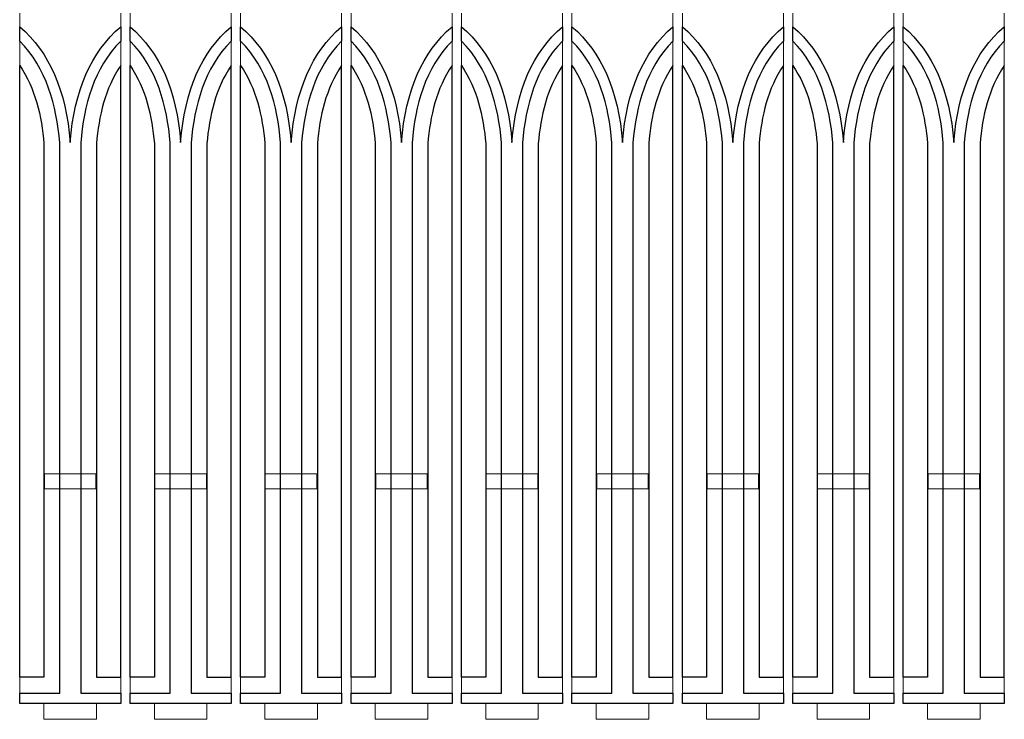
# Model space of a CAD drawing. Header units: centimetres. Extents: x -57 to 189, y -76 to 83.
# Drawn here: x 42.42 to 61.14, y -35.34 to -22.04 of the extents above; entities that cross this region are included whole.
import ezdxf

# ---------------------------------------------------------------- set-up
doc = ezdxf.new("R2010")
doc.units = ezdxf.units.CM
doc.header["$MEASUREMENT"] = 0
doc.layers.add('DEFAULT', color=7, linetype='Continuous')
doc.layers.add('layer 1', color=7, linetype='Continuous')

msp = doc.modelspace()

# ---------------------------------------------------------------- linework, layer by layer
at = {"layer": 'DEFAULT', "color": 250}
for points, knots in [([(43.58148, -34.83986), (43.58148, -34.83986), (43.58148, -24.38124), (43.58148, -24.38124), (43.58148, -24.38124), (43.63728, -23.67228), (43.834, -22.95545), (44.34199, -22.44441), (44.34199, -22.44441), (44.34199, -22.44441), (44.34199, -22.17211), (44.34199, -22.17211), (44.34199, -22.17211), (43.77797, -22.65225), (43.4578, -23.38603), (43.38148, -24.37345), (43.38148, -24.37345), (43.30517, -23.38603), (42.985, -22.65225), (42.42098, -22.17211), (42.42098, -22.17211), (42.42098, -22.17211), (42.42098, -22.44441), (42.42098, -22.44441), (42.42098, -22.44441), (42.92897, -22.95545), (43.12569, -23.67228), (43.18149, -24.38124), (43.18149, -24.38124), (43.18149, -24.38124), (43.18149, -34.83986), (43.18149, -34.83986), (43.18149, -34.83986), (43.18149, -34.83986), (42.42098, -34.83986), (42.42098, -34.83986), (42.42098, -34.83986), (42.42098, -34.83986), (42.42098, -35.03986), (42.42098, -35.03986), (42.42098, -35.03986), (42.42098, -35.03986), (42.92098, -35.03986), (42.92098, -35.03986), (42.92098, -35.03986), (42.92098, -35.03986), (43.38148, -35.03986), (43.38148, -35.03986), (43.38148, -35.03986), (43.38148, -35.03986), (43.84199, -35.03986), (43.84199, -35.03986), (43.84199, -35.03986), (43.84199, -35.03986), (44.34199, -35.03986), (44.34199, -35.03986), (44.34199, -35.03986), (44.34199, -35.03986), (44.34199, -34.83986), (44.34199, -34.83986), (44.34199, -34.83986), (44.34199, -34.83986), (43.58148, -34.83986), (43.58148, -34.83986)], [0, 0, 0, 0, 0.05882353, 0.05882353, 0.05882353, 0.05882353, 0.11764706, 0.11764706, 0.11764706, 0.11764706, 0.17647059, 0.17647059, 0.17647059, 0.17647059, 0.23529412, 0.23529412, 0.23529412, 0.23529412, 0.29411765, 0.29411765, 0.29411765, 0.29411765, 0.35294118, 0.35294118, 0.35294118, 0.35294118, 0.41176471, 0.41176471, 0.41176471, 0.41176471, 0.47058824, 0.47058824, 0.47058824, 0.47058824, 0.52941176, 0.52941176, 0.52941176, 0.52941176, 0.58823529, 0.58823529, 0.58823529, 0.58823529, 0.64705882, 0.64705882, 0.64705882, 0.64705882, 0.70588235, 0.70588235, 0.70588235, 0.70588235, 0.76470588, 0.76470588, 0.76470588, 0.76470588, 0.82352941, 0.82352941, 0.82352941, 0.82352941, 0.88235294, 0.88235294, 0.88235294, 0.88235294, 1, 1, 1, 1]), ([(45.68148, -34.83986), (45.68148, -34.83986), (45.68148, -24.38124), (45.68148, -24.38124), (45.68148, -24.38124), (45.73728, -23.67228), (45.934, -22.95545), (46.44199, -22.44441), (46.44199, -22.44441), (46.44199, -22.44441), (46.44199, -22.17211), (46.44199, -22.17211), (46.44199, -22.17211), (45.87797, -22.65225), (45.5578, -23.38603), (45.48148, -24.37345), (45.48148, -24.37345), (45.40517, -23.38603), (45.085, -22.65225), (44.52098, -22.17211), (44.52098, -22.17211), (44.52098, -22.17211), (44.52098, -22.44441), (44.52098, -22.44441), (44.52098, -22.44441), (45.02897, -22.95545), (45.22569, -23.67228), (45.28149, -24.38124), (45.28149, -24.38124), (45.28149, -24.38124), (45.28149, -34.83986), (45.28149, -34.83986), (45.28149, -34.83986), (45.28149, -34.83986), (44.52098, -34.83986), (44.52098, -34.83986), (44.52098, -34.83986), (44.52098, -34.83986), (44.52098, -35.03986), (44.52098, -35.03986), (44.52098, -35.03986), (44.52098, -35.03986), (45.02098, -35.03986), (45.02098, -35.03986), (45.02098, -35.03986), (45.02098, -35.03986), (45.48148, -35.03986), (45.48148, -35.03986), (45.48148, -35.03986), (45.48148, -35.03986), (45.94199, -35.03986), (45.94199, -35.03986), (45.94199, -35.03986), (45.94199, -35.03986), (46.44199, -35.03986), (46.44199, -35.03986), (46.44199, -35.03986), (46.44199, -35.03986), (46.44199, -34.83986), (46.44199, -34.83986), (46.44199, -34.83986), (46.44199, -34.83986), (45.68148, -34.83986), (45.68148, -34.83986)], [0, 0, 0, 0, 0.05882353, 0.05882353, 0.05882353, 0.05882353, 0.11764706, 0.11764706, 0.11764706, 0.11764706, 0.17647059, 0.17647059, 0.17647059, 0.17647059, 0.23529412, 0.23529412, 0.23529412, 0.23529412, 0.29411765, 0.29411765, 0.29411765, 0.29411765, 0.35294118, 0.35294118, 0.35294118, 0.35294118, 0.41176471, 0.41176471, 0.41176471, 0.41176471, 0.47058824, 0.47058824, 0.47058824, 0.47058824, 0.52941176, 0.52941176, 0.52941176, 0.52941176, 0.58823529, 0.58823529, 0.58823529, 0.58823529, 0.64705882, 0.64705882, 0.64705882, 0.64705882, 0.70588235, 0.70588235, 0.70588235, 0.70588235, 0.76470588, 0.76470588, 0.76470588, 0.76470588, 0.82352941, 0.82352941, 0.82352941, 0.82352941, 0.88235294, 0.88235294, 0.88235294, 0.88235294, 1, 1, 1, 1]), ([(47.78148, -34.83986), (47.78148, -34.83986), (47.78148, -24.38124), (47.78148, -24.38124), (47.78148, -24.38124), (47.83728, -23.67228), (48.034, -22.95545), (48.54199, -22.44441), (48.54199, -22.44441), (48.54199, -22.44441), (48.54199, -22.17211), (48.54199, -22.17211), (48.54199, -22.17211), (47.97797, -22.65225), (47.6578, -23.38603), (47.58148, -24.37345), (47.58148, -24.37345), (47.50517, -23.38603), (47.185, -22.65225), (46.62098, -22.17211), (46.62098, -22.17211), (46.62098, -22.17211), (46.62098, -22.44441), (46.62098, -22.44441), (46.62098, -22.44441), (47.12897, -22.95545), (47.32569, -23.67228), (47.38149, -24.38124), (47.38149, -24.38124), (47.38149, -24.38124), (47.38149, -34.83986), (47.38149, -34.83986), (47.38149, -34.83986), (47.38149, -34.83986), (46.62098, -34.83986), (46.62098, -34.83986), (46.62098, -34.83986), (46.62098, -34.83986), (46.62098, -35.03986), (46.62098, -35.03986), (46.62098, -35.03986), (46.62098, -35.03986), (47.12098, -35.03986), (47.12098, -35.03986), (47.12098, -35.03986), (47.12098, -35.03986), (47.58148, -35.03986), (47.58148, -35.03986), (47.58148, -35.03986), (47.58148, -35.03986), (48.04199, -35.03986), (48.04199, -35.03986), (48.04199, -35.03986), (48.04199, -35.03986), (48.54199, -35.03986), (48.54199, -35.03986), (48.54199, -35.03986), (48.54199, -35.03986), (48.54199, -34.83986), (48.54199, -34.83986), (48.54199, -34.83986), (48.54199, -34.83986), (47.78148, -34.83986), (47.78148, -34.83986)], [0, 0, 0, 0, 0.05882353, 0.05882353, 0.05882353, 0.05882353, 0.11764706, 0.11764706, 0.11764706, 0.11764706, 0.17647059, 0.17647059, 0.17647059, 0.17647059, 0.23529412, 0.23529412, 0.23529412, 0.23529412, 0.29411765, 0.29411765, 0.29411765, 0.29411765, 0.35294118, 0.35294118, 0.35294118, 0.35294118, 0.41176471, 0.41176471, 0.41176471, 0.41176471, 0.47058824, 0.47058824, 0.47058824, 0.47058824, 0.52941176, 0.52941176, 0.52941176, 0.52941176, 0.58823529, 0.58823529, 0.58823529, 0.58823529, 0.64705882, 0.64705882, 0.64705882, 0.64705882, 0.70588235, 0.70588235, 0.70588235, 0.70588235, 0.76470588, 0.76470588, 0.76470588, 0.76470588, 0.82352941, 0.82352941, 0.82352941, 0.82352941, 0.88235294, 0.88235294, 0.88235294, 0.88235294, 1, 1, 1, 1]), ([(49.88148, -34.83986), (49.88148, -34.83986), (49.88148, -24.38124), (49.88148, -24.38124), (49.88148, -24.38124), (49.93728, -23.67228), (50.134, -22.95545), (50.64199, -22.44441), (50.64199, -22.44441), (50.64199, -22.44441), (50.64199, -22.17211), (50.64199, -22.17211), (50.64199, -22.17211), (50.07797, -22.65225), (49.7578, -23.38603), (49.68148, -24.37345), (49.68148, -24.37345), (49.60517, -23.38603), (49.285, -22.65225), (48.72098, -22.17211), (48.72098, -22.17211), (48.72098, -22.17211), (48.72098, -22.44441), (48.72098, -22.44441), (48.72098, -22.44441), (49.22897, -22.95545), (49.42569, -23.67228), (49.48149, -24.38124), (49.48149, -24.38124), (49.48149, -24.38124), (49.48149, -34.83986), (49.48149, -34.83986), (49.48149, -34.83986), (49.48149, -34.83986), (48.72098, -34.83986), (48.72098, -34.83986), (48.72098, -34.83986), (48.72098, -34.83986), (48.72098, -35.03986), (48.72098, -35.03986), (48.72098, -35.03986), (48.72098, -35.03986), (49.22098, -35.03986), (49.22098, -35.03986), (49.22098, -35.03986), (49.22098, -35.03986), (49.68148, -35.03986), (49.68148, -35.03986), (49.68148, -35.03986), (49.68148, -35.03986), (50.14199, -35.03986), (50.14199, -35.03986), (50.14199, -35.03986), (50.14199, -35.03986), (50.64199, -35.03986), (50.64199, -35.03986), (50.64199, -35.03986), (50.64199, -35.03986), (50.64199, -34.83986), (50.64199, -34.83986), (50.64199, -34.83986), (50.64199, -34.83986), (49.88148, -34.83986), (49.88148, -34.83986)], [0, 0, 0, 0, 0.05882353, 0.05882353, 0.05882353, 0.05882353, 0.11764706, 0.11764706, 0.11764706, 0.11764706, 0.17647059, 0.17647059, 0.17647059, 0.17647059, 0.23529412, 0.23529412, 0.23529412, 0.23529412, 0.29411765, 0.29411765, 0.29411765, 0.29411765, 0.35294118, 0.35294118, 0.35294118, 0.35294118, 0.41176471, 0.41176471, 0.41176471, 0.41176471, 0.47058824, 0.47058824, 0.47058824, 0.47058824, 0.52941176, 0.52941176, 0.52941176, 0.52941176, 0.58823529, 0.58823529, 0.58823529, 0.58823529, 0.64705882, 0.64705882, 0.64705882, 0.64705882, 0.70588235, 0.70588235, 0.70588235, 0.70588235, 0.76470588, 0.76470588, 0.76470588, 0.76470588, 0.82352941, 0.82352941, 0.82352941, 0.82352941, 0.88235294, 0.88235294, 0.88235294, 0.88235294, 1, 1, 1, 1]), ([(51.98148, -34.83986), (51.98148, -34.83986), (51.98148, -24.38124), (51.98148, -24.38124), (51.98148, -24.38124), (52.03728, -23.67228), (52.234, -22.95545), (52.74199, -22.44441), (52.74199, -22.44441), (52.74199, -22.44441), (52.74199, -22.17211), (52.74199, -22.17211), (52.74199, -22.17211), (52.17797, -22.65225), (51.8578, -23.38603), (51.78148, -24.37345), (51.78148, -24.37345), (51.70517, -23.38603), (51.385, -22.65225), (50.82098, -22.17211), (50.82098, -22.17211), (50.82098, -22.17211), (50.82098, -22.44441), (50.82098, -22.44441), (50.82098, -22.44441), (51.32897, -22.95545), (51.52569, -23.67228), (51.58149, -24.38124), (51.58149, -24.38124), (51.58149, -24.38124), (51.58149, -34.83986), (51.58149, -34.83986), (51.58149, -34.83986), (51.58149, -34.83986), (50.82098, -34.83986), (50.82098, -34.83986), (50.82098, -34.83986), (50.82098, -34.83986), (50.82098, -35.03986), (50.82098, -35.03986), (50.82098, -35.03986), (50.82098, -35.03986), (51.32098, -35.03986), (51.32098, -35.03986), (51.32098, -35.03986), (51.32098, -35.03986), (51.78148, -35.03986), (51.78148, -35.03986), (51.78148, -35.03986), (51.78148, -35.03986), (52.24199, -35.03986), (52.24199, -35.03986), (52.24199, -35.03986), (52.24199, -35.03986), (52.74199, -35.03986), (52.74199, -35.03986), (52.74199, -35.03986), (52.74199, -35.03986), (52.74199, -34.83986), (52.74199, -34.83986), (52.74199, -34.83986), (52.74199, -34.83986), (51.98148, -34.83986), (51.98148, -34.83986)], [0, 0, 0, 0, 0.05882353, 0.05882353, 0.05882353, 0.05882353, 0.11764706, 0.11764706, 0.11764706, 0.11764706, 0.17647059, 0.17647059, 0.17647059, 0.17647059, 0.23529412, 0.23529412, 0.23529412, 0.23529412, 0.29411765, 0.29411765, 0.29411765, 0.29411765, 0.35294118, 0.35294118, 0.35294118, 0.35294118, 0.41176471, 0.41176471, 0.41176471, 0.41176471, 0.47058824, 0.47058824, 0.47058824, 0.47058824, 0.52941176, 0.52941176, 0.52941176, 0.52941176, 0.58823529, 0.58823529, 0.58823529, 0.58823529, 0.64705882, 0.64705882, 0.64705882, 0.64705882, 0.70588235, 0.70588235, 0.70588235, 0.70588235, 0.76470588, 0.76470588, 0.76470588, 0.76470588, 0.82352941, 0.82352941, 0.82352941, 0.82352941, 0.88235294, 0.88235294, 0.88235294, 0.88235294, 1, 1, 1, 1]), ([(54.08148, -34.83986), (54.08148, -34.83986), (54.08148, -24.38124), (54.08148, -24.38124), (54.08148, -24.38124), (54.13728, -23.67228), (54.334, -22.95545), (54.84199, -22.44441), (54.84199, -22.44441), (54.84199, -22.44441), (54.84199, -22.17211), (54.84199, -22.17211), (54.84199, -22.17211), (54.27797, -22.65225), (53.9578, -23.38603), (53.88148, -24.37345), (53.88148, -24.37345), (53.80517, -23.38603), (53.485, -22.65225), (52.92098, -22.17211), (52.92098, -22.17211), (52.92098, -22.17211), (52.92098, -22.44441), (52.92098, -22.44441), (52.92098, -22.44441), (53.42897, -22.95545), (53.62569, -23.67228), (53.68149, -24.38124), (53.68149, -24.38124), (53.68149, -24.38124), (53.68149, -34.83986), (53.68149, -34.83986), (53.68149, -34.83986), (53.68149, -34.83986), (52.92098, -34.83986), (52.92098, -34.83986), (52.92098, -34.83986), (52.92098, -34.83986), (52.92098, -35.03986), (52.92098, -35.03986), (52.92098, -35.03986), (52.92098, -35.03986), (53.42098, -35.03986), (53.42098, -35.03986), (53.42098, -35.03986), (53.42098, -35.03986), (53.88148, -35.03986), (53.88148, -35.03986), (53.88148, -35.03986), (53.88148, -35.03986), (54.34199, -35.03986), (54.34199, -35.03986), (54.34199, -35.03986), (54.34199, -35.03986), (54.84199, -35.03986), (54.84199, -35.03986), (54.84199, -35.03986), (54.84199, -35.03986), (54.84199, -34.83986), (54.84199, -34.83986), (54.84199, -34.83986), (54.84199, -34.83986), (54.08148, -34.83986), (54.08148, -34.83986)], [0, 0, 0, 0, 0.05882353, 0.05882353, 0.05882353, 0.05882353, 0.11764706, 0.11764706, 0.11764706, 0.11764706, 0.17647059, 0.17647059, 0.17647059, 0.17647059, 0.23529412, 0.23529412, 0.23529412, 0.23529412, 0.29411765, 0.29411765, 0.29411765, 0.29411765, 0.35294118, 0.35294118, 0.35294118, 0.35294118, 0.41176471, 0.41176471, 0.41176471, 0.41176471, 0.47058824, 0.47058824, 0.47058824, 0.47058824, 0.52941176, 0.52941176, 0.52941176, 0.52941176, 0.58823529, 0.58823529, 0.58823529, 0.58823529, 0.64705882, 0.64705882, 0.64705882, 0.64705882, 0.70588235, 0.70588235, 0.70588235, 0.70588235, 0.76470588, 0.76470588, 0.76470588, 0.76470588, 0.82352941, 0.82352941, 0.82352941, 0.82352941, 0.88235294, 0.88235294, 0.88235294, 0.88235294, 1, 1, 1, 1]), ([(56.18148, -34.83986), (56.18148, -34.83986), (56.18148, -24.38124), (56.18148, -24.38124), (56.18148, -24.38124), (56.23728, -23.67228), (56.434, -22.95545), (56.94199, -22.44441), (56.94199, -22.44441), (56.94199, -22.44441), (56.94199, -22.17211), (56.94199, -22.17211), (56.94199, -22.17211), (56.37797, -22.65225), (56.0578, -23.38603), (55.98148, -24.37345), (55.98148, -24.37345), (55.90517, -23.38603), (55.585, -22.65225), (55.02098, -22.17211), (55.02098, -22.17211), (55.02098, -22.17211), (55.02098, -22.44441), (55.02098, -22.44441), (55.02098, -22.44441), (55.52897, -22.95545), (55.72569, -23.67228), (55.78149, -24.38124), (55.78149, -24.38124), (55.78149, -24.38124), (55.78149, -34.83986), (55.78149, -34.83986), (55.78149, -34.83986), (55.78149, -34.83986), (55.02098, -34.83986), (55.02098, -34.83986), (55.02098, -34.83986), (55.02098, -34.83986), (55.02098, -35.03986), (55.02098, -35.03986), (55.02098, -35.03986), (55.02098, -35.03986), (55.52098, -35.03986), (55.52098, -35.03986), (55.52098, -35.03986), (55.52098, -35.03986), (55.98148, -35.03986), (55.98148, -35.03986), (55.98148, -35.03986), (55.98148, -35.03986), (56.44199, -35.03986), (56.44199, -35.03986), (56.44199, -35.03986), (56.44199, -35.03986), (56.94199, -35.03986), (56.94199, -35.03986), (56.94199, -35.03986), (56.94199, -35.03986), (56.94199, -34.83986), (56.94199, -34.83986), (56.94199, -34.83986), (56.94199, -34.83986), (56.18148, -34.83986), (56.18148, -34.83986)], [0, 0, 0, 0, 0.05882353, 0.05882353, 0.05882353, 0.05882353, 0.11764706, 0.11764706, 0.11764706, 0.11764706, 0.17647059, 0.17647059, 0.17647059, 0.17647059, 0.23529412, 0.23529412, 0.23529412, 0.23529412, 0.29411765, 0.29411765, 0.29411765, 0.29411765, 0.35294118, 0.35294118, 0.35294118, 0.35294118, 0.41176471, 0.41176471, 0.41176471, 0.41176471, 0.47058824, 0.47058824, 0.47058824, 0.47058824, 0.52941176, 0.52941176, 0.52941176, 0.52941176, 0.58823529, 0.58823529, 0.58823529, 0.58823529, 0.64705882, 0.64705882, 0.64705882, 0.64705882, 0.70588235, 0.70588235, 0.70588235, 0.70588235, 0.76470588, 0.76470588, 0.76470588, 0.76470588, 0.82352941, 0.82352941, 0.82352941, 0.82352941, 0.88235294, 0.88235294, 0.88235294, 0.88235294, 1, 1, 1, 1]), ([(58.28148, -34.83986), (58.28148, -34.83986), (58.28148, -24.38124), (58.28148, -24.38124), (58.28148, -24.38124), (58.33728, -23.67228), (58.534, -22.95545), (59.04199, -22.44441), (59.04199, -22.44441), (59.04199, -22.44441), (59.04199, -22.17211), (59.04199, -22.17211), (59.04199, -22.17211), (58.47797, -22.65225), (58.1578, -23.38603), (58.08148, -24.37345), (58.08148, -24.37345), (58.00517, -23.38603), (57.685, -22.65225), (57.12098, -22.17211), (57.12098, -22.17211), (57.12098, -22.17211), (57.12098, -22.44441), (57.12098, -22.44441), (57.12098, -22.44441), (57.62897, -22.95545), (57.82569, -23.67228), (57.88149, -24.38124), (57.88149, -24.38124), (57.88149, -24.38124), (57.88149, -34.83986), (57.88149, -34.83986), (57.88149, -34.83986), (57.88149, -34.83986), (57.12098, -34.83986), (57.12098, -34.83986), (57.12098, -34.83986), (57.12098, -34.83986), (57.12098, -35.03986), (57.12098, -35.03986), (57.12098, -35.03986), (57.12098, -35.03986), (57.62098, -35.03986), (57.62098, -35.03986), (57.62098, -35.03986), (57.62098, -35.03986), (58.08148, -35.03986), (58.08148, -35.03986), (58.08148, -35.03986), (58.08148, -35.03986), (58.54199, -35.03986), (58.54199, -35.03986), (58.54199, -35.03986), (58.54199, -35.03986), (59.04199, -35.03986), (59.04199, -35.03986), (59.04199, -35.03986), (59.04199, -35.03986), (59.04199, -34.83986), (59.04199, -34.83986), (59.04199, -34.83986), (59.04199, -34.83986), (58.28148, -34.83986), (58.28148, -34.83986)], [0, 0, 0, 0, 0.05882353, 0.05882353, 0.05882353, 0.05882353, 0.11764706, 0.11764706, 0.11764706, 0.11764706, 0.17647059, 0.17647059, 0.17647059, 0.17647059, 0.23529412, 0.23529412, 0.23529412, 0.23529412, 0.29411765, 0.29411765, 0.29411765, 0.29411765, 0.35294118, 0.35294118, 0.35294118, 0.35294118, 0.41176471, 0.41176471, 0.41176471, 0.41176471, 0.47058824, 0.47058824, 0.47058824, 0.47058824, 0.52941176, 0.52941176, 0.52941176, 0.52941176, 0.58823529, 0.58823529, 0.58823529, 0.58823529, 0.64705882, 0.64705882, 0.64705882, 0.64705882, 0.70588235, 0.70588235, 0.70588235, 0.70588235, 0.76470588, 0.76470588, 0.76470588, 0.76470588, 0.82352941, 0.82352941, 0.82352941, 0.82352941, 0.88235294, 0.88235294, 0.88235294, 0.88235294, 1, 1, 1, 1]), ([(60.38148, -34.83986), (60.38148, -34.83986), (60.38148, -24.38124), (60.38148, -24.38124), (60.38148, -24.38124), (60.43728, -23.67228), (60.634, -22.95545), (61.14199, -22.44441), (61.14199, -22.44441), (61.14199, -22.44441), (61.14199, -22.17211), (61.14199, -22.17211), (61.14199, -22.17211), (60.57797, -22.65225), (60.2578, -23.38603), (60.18148, -24.37345), (60.18148, -24.37345), (60.10517, -23.38603), (59.785, -22.65225), (59.22098, -22.17211), (59.22098, -22.17211), (59.22098, -22.17211), (59.22098, -22.44441), (59.22098, -22.44441), (59.22098, -22.44441), (59.72897, -22.95545), (59.92569, -23.67228), (59.98149, -24.38124), (59.98149, -24.38124), (59.98149, -24.38124), (59.98149, -34.83986), (59.98149, -34.83986), (59.98149, -34.83986), (59.98149, -34.83986), (59.22098, -34.83986), (59.22098, -34.83986), (59.22098, -34.83986), (59.22098, -34.83986), (59.22098, -35.03986), (59.22098, -35.03986), (59.22098, -35.03986), (59.22098, -35.03986), (59.72098, -35.03986), (59.72098, -35.03986), (59.72098, -35.03986), (59.72098, -35.03986), (60.18148, -35.03986), (60.18148, -35.03986), (60.18148, -35.03986), (60.18148, -35.03986), (60.64199, -35.03986), (60.64199, -35.03986), (60.64199, -35.03986), (60.64199, -35.03986), (61.14199, -35.03986), (61.14199, -35.03986), (61.14199, -35.03986), (61.14199, -35.03986), (61.14199, -34.83986), (61.14199, -34.83986), (61.14199, -34.83986), (61.14199, -34.83986), (60.38148, -34.83986), (60.38148, -34.83986)], [0, 0, 0, 0, 0.05882353, 0.05882353, 0.05882353, 0.05882353, 0.11764706, 0.11764706, 0.11764706, 0.11764706, 0.17647059, 0.17647059, 0.17647059, 0.17647059, 0.23529412, 0.23529412, 0.23529412, 0.23529412, 0.29411765, 0.29411765, 0.29411765, 0.29411765, 0.35294118, 0.35294118, 0.35294118, 0.35294118, 0.41176471, 0.41176471, 0.41176471, 0.41176471, 0.47058824, 0.47058824, 0.47058824, 0.47058824, 0.52941176, 0.52941176, 0.52941176, 0.52941176, 0.58823529, 0.58823529, 0.58823529, 0.58823529, 0.64705882, 0.64705882, 0.64705882, 0.64705882, 0.70588235, 0.70588235, 0.70588235, 0.70588235, 0.76470588, 0.76470588, 0.76470588, 0.76470588, 0.82352941, 0.82352941, 0.82352941, 0.82352941, 0.88235294, 0.88235294, 0.88235294, 0.88235294, 1, 1, 1, 1]), ([(42.42098, -22.91233), (42.42098, -22.91233), (42.42098, -34.53986), (42.42098, -34.53986), (42.42098, -34.53986), (42.42098, -34.53986), (42.88149, -34.53986), (42.88149, -34.53986), (42.88149, -34.53986), (42.88149, -34.53986), (42.88149, -24.39319), (42.88149, -24.39319), (42.88149, -24.39319), (42.83974, -23.87764), (42.71768, -23.34096), (42.42098, -22.91233)], [0, 0, 0, 0, 0.2, 0.2, 0.2, 0.2, 0.4, 0.4, 0.4, 0.4, 0.6, 0.6, 0.6, 0.6, 1, 1, 1, 1]), ([(44.34199, -22.91233), (44.34199, -22.91233), (44.34199, -34.53986), (44.34199, -34.53986), (44.34199, -34.53986), (44.34199, -34.53986), (43.88148, -34.53986), (43.88148, -34.53986), (43.88148, -34.53986), (43.88148, -34.53986), (43.88148, -24.39319), (43.88148, -24.39319), (43.88148, -24.39319), (43.92323, -23.87764), (44.04529, -23.34096), (44.34199, -22.91233)], [0, 0, 0, 0, 0.2, 0.2, 0.2, 0.2, 0.4, 0.4, 0.4, 0.4, 0.6, 0.6, 0.6, 0.6, 1, 1, 1, 1]), ([(44.52098, -22.91233), (44.52098, -22.91233), (44.52098, -34.53986), (44.52098, -34.53986), (44.52098, -34.53986), (44.52098, -34.53986), (44.98149, -34.53986), (44.98149, -34.53986), (44.98149, -34.53986), (44.98149, -34.53986), (44.98149, -24.39319), (44.98149, -24.39319), (44.98149, -24.39319), (44.93974, -23.87764), (44.81768, -23.34096), (44.52098, -22.91233)], [0, 0, 0, 0, 0.2, 0.2, 0.2, 0.2, 0.4, 0.4, 0.4, 0.4, 0.6, 0.6, 0.6, 0.6, 1, 1, 1, 1]), ([(46.44199, -22.91233), (46.44199, -22.91233), (46.44199, -34.53986), (46.44199, -34.53986), (46.44199, -34.53986), (46.44199, -34.53986), (45.98148, -34.53986), (45.98148, -34.53986), (45.98148, -34.53986), (45.98148, -34.53986), (45.98148, -24.39319), (45.98148, -24.39319), (45.98148, -24.39319), (46.02323, -23.87764), (46.14529, -23.34096), (46.44199, -22.91233)], [0, 0, 0, 0, 0.2, 0.2, 0.2, 0.2, 0.4, 0.4, 0.4, 0.4, 0.6, 0.6, 0.6, 0.6, 1, 1, 1, 1]), ([(46.62098, -22.91233), (46.62098, -22.91233), (46.62098, -34.53986), (46.62098, -34.53986), (46.62098, -34.53986), (46.62098, -34.53986), (47.08149, -34.53986), (47.08149, -34.53986), (47.08149, -34.53986), (47.08149, -34.53986), (47.08149, -24.39319), (47.08149, -24.39319), (47.08149, -24.39319), (47.03974, -23.87764), (46.91768, -23.34096), (46.62098, -22.91233)], [0, 0, 0, 0, 0.2, 0.2, 0.2, 0.2, 0.4, 0.4, 0.4, 0.4, 0.6, 0.6, 0.6, 0.6, 1, 1, 1, 1]), ([(48.54199, -22.91233), (48.54199, -22.91233), (48.54199, -34.53986), (48.54199, -34.53986), (48.54199, -34.53986), (48.54199, -34.53986), (48.08148, -34.53986), (48.08148, -34.53986), (48.08148, -34.53986), (48.08148, -34.53986), (48.08148, -24.39319), (48.08148, -24.39319), (48.08148, -24.39319), (48.12323, -23.87764), (48.24529, -23.34096), (48.54199, -22.91233)], [0, 0, 0, 0, 0.2, 0.2, 0.2, 0.2, 0.4, 0.4, 0.4, 0.4, 0.6, 0.6, 0.6, 0.6, 1, 1, 1, 1]), ([(48.72098, -22.91233), (48.72098, -22.91233), (48.72098, -34.53986), (48.72098, -34.53986), (48.72098, -34.53986), (48.72098, -34.53986), (49.18149, -34.53986), (49.18149, -34.53986), (49.18149, -34.53986), (49.18149, -34.53986), (49.18149, -24.39319), (49.18149, -24.39319), (49.18149, -24.39319), (49.13974, -23.87764), (49.01768, -23.34096), (48.72098, -22.91233)], [0, 0, 0, 0, 0.2, 0.2, 0.2, 0.2, 0.4, 0.4, 0.4, 0.4, 0.6, 0.6, 0.6, 0.6, 1, 1, 1, 1]), ([(50.64199, -22.91233), (50.64199, -22.91233), (50.64199, -34.53986), (50.64199, -34.53986), (50.64199, -34.53986), (50.64199, -34.53986), (50.18148, -34.53986), (50.18148, -34.53986), (50.18148, -34.53986), (50.18148, -34.53986), (50.18148, -24.39319), (50.18148, -24.39319), (50.18148, -24.39319), (50.22323, -23.87764), (50.34529, -23.34096), (50.64199, -22.91233)], [0, 0, 0, 0, 0.2, 0.2, 0.2, 0.2, 0.4, 0.4, 0.4, 0.4, 0.6, 0.6, 0.6, 0.6, 1, 1, 1, 1]), ([(50.82098, -22.91233), (50.82098, -22.91233), (50.82098, -34.53986), (50.82098, -34.53986), (50.82098, -34.53986), (50.82098, -34.53986), (51.28149, -34.53986), (51.28149, -34.53986), (51.28149, -34.53986), (51.28149, -34.53986), (51.28149, -24.39319), (51.28149, -24.39319), (51.28149, -24.39319), (51.23974, -23.87764), (51.11768, -23.34096), (50.82098, -22.91233)], [0, 0, 0, 0, 0.2, 0.2, 0.2, 0.2, 0.4, 0.4, 0.4, 0.4, 0.6, 0.6, 0.6, 0.6, 1, 1, 1, 1]), ([(52.74199, -22.91233), (52.74199, -22.91233), (52.74199, -34.53986), (52.74199, -34.53986), (52.74199, -34.53986), (52.74199, -34.53986), (52.28148, -34.53986), (52.28148, -34.53986), (52.28148, -34.53986), (52.28148, -34.53986), (52.28148, -24.39319), (52.28148, -24.39319), (52.28148, -24.39319), (52.32323, -23.87764), (52.44529, -23.34096), (52.74199, -22.91233)], [0, 0, 0, 0, 0.2, 0.2, 0.2, 0.2, 0.4, 0.4, 0.4, 0.4, 0.6, 0.6, 0.6, 0.6, 1, 1, 1, 1]), ([(52.92098, -22.91233), (52.92098, -22.91233), (52.92098, -34.53986), (52.92098, -34.53986), (52.92098, -34.53986), (52.92098, -34.53986), (53.38149, -34.53986), (53.38149, -34.53986), (53.38149, -34.53986), (53.38149, -34.53986), (53.38149, -24.39319), (53.38149, -24.39319), (53.38149, -24.39319), (53.33974, -23.87764), (53.21768, -23.34096), (52.92098, -22.91233)], [0, 0, 0, 0, 0.2, 0.2, 0.2, 0.2, 0.4, 0.4, 0.4, 0.4, 0.6, 0.6, 0.6, 0.6, 1, 1, 1, 1]), ([(54.84199, -22.91233), (54.84199, -22.91233), (54.84199, -34.53986), (54.84199, -34.53986), (54.84199, -34.53986), (54.84199, -34.53986), (54.38148, -34.53986), (54.38148, -34.53986), (54.38148, -34.53986), (54.38148, -34.53986), (54.38148, -24.39319), (54.38148, -24.39319), (54.38148, -24.39319), (54.42323, -23.87764), (54.54529, -23.34096), (54.84199, -22.91233)], [0, 0, 0, 0, 0.2, 0.2, 0.2, 0.2, 0.4, 0.4, 0.4, 0.4, 0.6, 0.6, 0.6, 0.6, 1, 1, 1, 1]), ([(55.02098, -22.91233), (55.02098, -22.91233), (55.02098, -34.53986), (55.02098, -34.53986), (55.02098, -34.53986), (55.02098, -34.53986), (55.48149, -34.53986), (55.48149, -34.53986), (55.48149, -34.53986), (55.48149, -34.53986), (55.48149, -24.39319), (55.48149, -24.39319), (55.48149, -24.39319), (55.43974, -23.87764), (55.31768, -23.34096), (55.02098, -22.91233)], [0, 0, 0, 0, 0.2, 0.2, 0.2, 0.2, 0.4, 0.4, 0.4, 0.4, 0.6, 0.6, 0.6, 0.6, 1, 1, 1, 1]), ([(56.94199, -22.91233), (56.94199, -22.91233), (56.94199, -34.53986), (56.94199, -34.53986), (56.94199, -34.53986), (56.94199, -34.53986), (56.48148, -34.53986), (56.48148, -34.53986), (56.48148, -34.53986), (56.48148, -34.53986), (56.48148, -24.39319), (56.48148, -24.39319), (56.48148, -24.39319), (56.52323, -23.87764), (56.64529, -23.34096), (56.94199, -22.91233)], [0, 0, 0, 0, 0.2, 0.2, 0.2, 0.2, 0.4, 0.4, 0.4, 0.4, 0.6, 0.6, 0.6, 0.6, 1, 1, 1, 1]), ([(57.12098, -22.91233), (57.12098, -22.91233), (57.12098, -34.53986), (57.12098, -34.53986), (57.12098, -34.53986), (57.12098, -34.53986), (57.58149, -34.53986), (57.58149, -34.53986), (57.58149, -34.53986), (57.58149, -34.53986), (57.58149, -24.39319), (57.58149, -24.39319), (57.58149, -24.39319), (57.53974, -23.87764), (57.41768, -23.34096), (57.12098, -22.91233)], [0, 0, 0, 0, 0.2, 0.2, 0.2, 0.2, 0.4, 0.4, 0.4, 0.4, 0.6, 0.6, 0.6, 0.6, 1, 1, 1, 1]), ([(59.04199, -22.91233), (59.04199, -22.91233), (59.04199, -34.53986), (59.04199, -34.53986), (59.04199, -34.53986), (59.04199, -34.53986), (58.58148, -34.53986), (58.58148, -34.53986), (58.58148, -34.53986), (58.58148, -34.53986), (58.58148, -24.39319), (58.58148, -24.39319), (58.58148, -24.39319), (58.62323, -23.87764), (58.74529, -23.34096), (59.04199, -22.91233)], [0, 0, 0, 0, 0.2, 0.2, 0.2, 0.2, 0.4, 0.4, 0.4, 0.4, 0.6, 0.6, 0.6, 0.6, 1, 1, 1, 1]), ([(59.22098, -22.91233), (59.22098, -22.91233), (59.22098, -34.53986), (59.22098, -34.53986), (59.22098, -34.53986), (59.22098, -34.53986), (59.68149, -34.53986), (59.68149, -34.53986), (59.68149, -34.53986), (59.68149, -34.53986), (59.68149, -24.39319), (59.68149, -24.39319), (59.68149, -24.39319), (59.63974, -23.87764), (59.51768, -23.34096), (59.22098, -22.91233)], [0, 0, 0, 0, 0.2, 0.2, 0.2, 0.2, 0.4, 0.4, 0.4, 0.4, 0.6, 0.6, 0.6, 0.6, 1, 1, 1, 1]), ([(61.14199, -22.91233), (61.14199, -22.91233), (61.14199, -34.53986), (61.14199, -34.53986), (61.14199, -34.53986), (61.14199, -34.53986), (60.68148, -34.53986), (60.68148, -34.53986), (60.68148, -34.53986), (60.68148, -34.53986), (60.68148, -24.39319), (60.68148, -24.39319), (60.68148, -24.39319), (60.72323, -23.87764), (60.84529, -23.34096), (61.14199, -22.91233)], [0, 0, 0, 0, 0.2, 0.2, 0.2, 0.2, 0.4, 0.4, 0.4, 0.4, 0.6, 0.6, 0.6, 0.6, 1, 1, 1, 1])]:
    msp.add_open_spline(points, degree=3, knots=knots, dxfattribs=at)
at = {"layer": 'layer 1', "color": 250, "lineweight": 9}
for points in [[(42.89148, -30.95486), (43.87148, -30.95486), (43.87148, -30.67486), (42.89148, -30.67486), (42.89148, -30.95486)], [(44.99148, -30.95486), (45.97148, -30.95486), (45.97148, -30.67486), (44.99148, -30.67486), (44.99148, -30.95486)], [(47.09148, -30.95486), (48.07148, -30.95486), (48.07148, -30.67486), (47.09148, -30.67486), (47.09148, -30.95486)], [(49.19148, -30.95486), (50.17148, -30.95486), (50.17148, -30.67486), (49.19148, -30.67486), (49.19148, -30.95486)], [(51.29148, -30.95486), (52.27148, -30.95486), (52.27148, -30.67486), (51.29148, -30.67486), (51.29148, -30.95486)], [(53.39148, -30.95486), (54.37148, -30.95486), (54.37148, -30.67486), (53.39148, -30.67486), (53.39148, -30.95486)], [(55.49148, -30.95486), (56.47148, -30.95486), (56.47148, -30.67486), (55.49148, -30.67486), (55.49148, -30.95486)], [(57.59148, -30.95486), (58.57148, -30.95486), (58.57148, -30.67486), (57.59148, -30.67486), (57.59148, -30.95486)], [(59.69148, -30.95486), (60.67148, -30.95486), (60.67148, -30.67486), (59.69148, -30.67486), (59.69148, -30.95486)]]:
    msp.add_lwpolyline(points, close=True, dxfattribs=at)
for points in [[(43.88148, -17.53986), (43.88148, -17.53986), (43.88148, -17.23986), (43.88148, -17.23986), (43.88148, -17.23986), (43.88148, -17.23986), (42.88148, -17.23986), (42.88148, -17.23986), (42.88148, -17.23986), (42.88148, -17.23986), (42.88148, -17.53986), (42.88148, -17.53986), (42.88148, -17.53986), (42.88148, -17.53986), (42.42098, -17.53986), (42.42098, -17.53986), (42.42098, -17.53986), (42.42098, -17.53986), (42.42098, -35.03986), (42.42098, -35.03986), (42.42098, -35.03986), (42.42098, -35.03986), (42.88148, -35.03986), (42.88148, -35.03986), (42.88148, -35.03986), (42.88148, -35.03986), (42.88148, -35.33986), (42.88148, -35.33986), (42.88148, -35.33986), (42.88148, -35.33986), (43.88148, -35.33986), (43.88148, -35.33986), (43.88148, -35.33986), (43.88148, -35.33986), (43.88148, -35.03986), (43.88148, -35.03986), (43.88148, -35.03986), (43.88148, -35.03986), (44.34199, -35.03986), (44.34199, -35.03986), (44.34199, -35.03986), (44.34199, -35.03986), (44.34199, -17.53986), (44.34199, -17.53986), (44.34199, -17.53986), (44.34199, -17.53986), (43.88148, -17.53986), (43.88148, -17.53986)], [(45.98148, -17.53986), (45.98148, -17.53986), (45.98148, -17.23986), (45.98148, -17.23986), (45.98148, -17.23986), (45.98148, -17.23986), (44.98148, -17.23986), (44.98148, -17.23986), (44.98148, -17.23986), (44.98148, -17.23986), (44.98148, -17.53986), (44.98148, -17.53986), (44.98148, -17.53986), (44.98148, -17.53986), (44.52098, -17.53986), (44.52098, -17.53986), (44.52098, -17.53986), (44.52098, -17.53986), (44.52098, -35.03986), (44.52098, -35.03986), (44.52098, -35.03986), (44.52098, -35.03986), (44.98148, -35.03986), (44.98148, -35.03986), (44.98148, -35.03986), (44.98148, -35.03986), (44.98148, -35.33986), (44.98148, -35.33986), (44.98148, -35.33986), (44.98148, -35.33986), (45.98148, -35.33986), (45.98148, -35.33986), (45.98148, -35.33986), (45.98148, -35.33986), (45.98148, -35.03986), (45.98148, -35.03986), (45.98148, -35.03986), (45.98148, -35.03986), (46.44199, -35.03986), (46.44199, -35.03986), (46.44199, -35.03986), (46.44199, -35.03986), (46.44199, -17.53986), (46.44199, -17.53986), (46.44199, -17.53986), (46.44199, -17.53986), (45.98148, -17.53986), (45.98148, -17.53986)], [(48.08148, -17.53986), (48.08148, -17.53986), (48.08148, -17.23986), (48.08148, -17.23986), (48.08148, -17.23986), (48.08148, -17.23986), (47.08148, -17.23986), (47.08148, -17.23986), (47.08148, -17.23986), (47.08148, -17.23986), (47.08148, -17.53986), (47.08148, -17.53986), (47.08148, -17.53986), (47.08148, -17.53986), (46.62098, -17.53986), (46.62098, -17.53986), (46.62098, -17.53986), (46.62098, -17.53986), (46.62098, -35.03986), (46.62098, -35.03986), (46.62098, -35.03986), (46.62098, -35.03986), (47.08148, -35.03986), (47.08148, -35.03986), (47.08148, -35.03986), (47.08148, -35.03986), (47.08148, -35.33986), (47.08148, -35.33986), (47.08148, -35.33986), (47.08148, -35.33986), (48.08148, -35.33986), (48.08148, -35.33986), (48.08148, -35.33986), (48.08148, -35.33986), (48.08148, -35.03986), (48.08148, -35.03986), (48.08148, -35.03986), (48.08148, -35.03986), (48.54199, -35.03986), (48.54199, -35.03986), (48.54199, -35.03986), (48.54199, -35.03986), (48.54199, -17.53986), (48.54199, -17.53986), (48.54199, -17.53986), (48.54199, -17.53986), (48.08148, -17.53986), (48.08148, -17.53986)], [(50.18148, -17.53986), (50.18148, -17.53986), (50.18148, -17.23986), (50.18148, -17.23986), (50.18148, -17.23986), (50.18148, -17.23986), (49.18148, -17.23986), (49.18148, -17.23986), (49.18148, -17.23986), (49.18148, -17.23986), (49.18148, -17.53986), (49.18148, -17.53986), (49.18148, -17.53986), (49.18148, -17.53986), (48.72098, -17.53986), (48.72098, -17.53986), (48.72098, -17.53986), (48.72098, -17.53986), (48.72098, -35.03986), (48.72098, -35.03986), (48.72098, -35.03986), (48.72098, -35.03986), (49.18148, -35.03986), (49.18148, -35.03986), (49.18148, -35.03986), (49.18148, -35.03986), (49.18148, -35.33986), (49.18148, -35.33986), (49.18148, -35.33986), (49.18148, -35.33986), (50.18148, -35.33986), (50.18148, -35.33986), (50.18148, -35.33986), (50.18148, -35.33986), (50.18148, -35.03986), (50.18148, -35.03986), (50.18148, -35.03986), (50.18148, -35.03986), (50.64199, -35.03986), (50.64199, -35.03986), (50.64199, -35.03986), (50.64199, -35.03986), (50.64199, -17.53986), (50.64199, -17.53986), (50.64199, -17.53986), (50.64199, -17.53986), (50.18148, -17.53986), (50.18148, -17.53986)], [(52.28148, -17.53986), (52.28148, -17.53986), (52.28148, -17.23986), (52.28148, -17.23986), (52.28148, -17.23986), (52.28148, -17.23986), (51.28148, -17.23986), (51.28148, -17.23986), (51.28148, -17.23986), (51.28148, -17.23986), (51.28148, -17.53986), (51.28148, -17.53986), (51.28148, -17.53986), (51.28148, -17.53986), (50.82098, -17.53986), (50.82098, -17.53986), (50.82098, -17.53986), (50.82098, -17.53986), (50.82098, -35.03986), (50.82098, -35.03986), (50.82098, -35.03986), (50.82098, -35.03986), (51.28148, -35.03986), (51.28148, -35.03986), (51.28148, -35.03986), (51.28148, -35.03986), (51.28148, -35.33986), (51.28148, -35.33986), (51.28148, -35.33986), (51.28148, -35.33986), (52.28148, -35.33986), (52.28148, -35.33986), (52.28148, -35.33986), (52.28148, -35.33986), (52.28148, -35.03986), (52.28148, -35.03986), (52.28148, -35.03986), (52.28148, -35.03986), (52.74199, -35.03986), (52.74199, -35.03986), (52.74199, -35.03986), (52.74199, -35.03986), (52.74199, -17.53986), (52.74199, -17.53986), (52.74199, -17.53986), (52.74199, -17.53986), (52.28148, -17.53986), (52.28148, -17.53986)], [(54.38148, -17.53986), (54.38148, -17.53986), (54.38148, -17.23986), (54.38148, -17.23986), (54.38148, -17.23986), (54.38148, -17.23986), (53.38148, -17.23986), (53.38148, -17.23986), (53.38148, -17.23986), (53.38148, -17.23986), (53.38148, -17.53986), (53.38148, -17.53986), (53.38148, -17.53986), (53.38148, -17.53986), (52.92098, -17.53986), (52.92098, -17.53986), (52.92098, -17.53986), (52.92098, -17.53986), (52.92098, -35.03986), (52.92098, -35.03986), (52.92098, -35.03986), (52.92098, -35.03986), (53.38148, -35.03986), (53.38148, -35.03986), (53.38148, -35.03986), (53.38148, -35.03986), (53.38148, -35.33986), (53.38148, -35.33986), (53.38148, -35.33986), (53.38148, -35.33986), (54.38148, -35.33986), (54.38148, -35.33986), (54.38148, -35.33986), (54.38148, -35.33986), (54.38148, -35.03986), (54.38148, -35.03986), (54.38148, -35.03986), (54.38148, -35.03986), (54.84199, -35.03986), (54.84199, -35.03986), (54.84199, -35.03986), (54.84199, -35.03986), (54.84199, -17.53986), (54.84199, -17.53986), (54.84199, -17.53986), (54.84199, -17.53986), (54.38148, -17.53986), (54.38148, -17.53986)], [(56.48148, -17.53986), (56.48148, -17.53986), (56.48148, -17.23986), (56.48148, -17.23986), (56.48148, -17.23986), (56.48148, -17.23986), (55.48148, -17.23986), (55.48148, -17.23986), (55.48148, -17.23986), (55.48148, -17.23986), (55.48148, -17.53986), (55.48148, -17.53986), (55.48148, -17.53986), (55.48148, -17.53986), (55.02098, -17.53986), (55.02098, -17.53986), (55.02098, -17.53986), (55.02098, -17.53986), (55.02098, -35.03986), (55.02098, -35.03986), (55.02098, -35.03986), (55.02098, -35.03986), (55.48148, -35.03986), (55.48148, -35.03986), (55.48148, -35.03986), (55.48148, -35.03986), (55.48148, -35.33986), (55.48148, -35.33986), (55.48148, -35.33986), (55.48148, -35.33986), (56.48148, -35.33986), (56.48148, -35.33986), (56.48148, -35.33986), (56.48148, -35.33986), (56.48148, -35.03986), (56.48148, -35.03986), (56.48148, -35.03986), (56.48148, -35.03986), (56.94199, -35.03986), (56.94199, -35.03986), (56.94199, -35.03986), (56.94199, -35.03986), (56.94199, -17.53986), (56.94199, -17.53986), (56.94199, -17.53986), (56.94199, -17.53986), (56.48148, -17.53986), (56.48148, -17.53986)], [(58.58148, -17.53986), (58.58148, -17.53986), (58.58148, -17.23986), (58.58148, -17.23986), (58.58148, -17.23986), (58.58148, -17.23986), (57.58148, -17.23986), (57.58148, -17.23986), (57.58148, -17.23986), (57.58148, -17.23986), (57.58148, -17.53986), (57.58148, -17.53986), (57.58148, -17.53986), (57.58148, -17.53986), (57.12098, -17.53986), (57.12098, -17.53986), (57.12098, -17.53986), (57.12098, -17.53986), (57.12098, -35.03986), (57.12098, -35.03986), (57.12098, -35.03986), (57.12098, -35.03986), (57.58148, -35.03986), (57.58148, -35.03986), (57.58148, -35.03986), (57.58148, -35.03986), (57.58148, -35.33986), (57.58148, -35.33986), (57.58148, -35.33986), (57.58148, -35.33986), (58.58148, -35.33986), (58.58148, -35.33986), (58.58148, -35.33986), (58.58148, -35.33986), (58.58148, -35.03986), (58.58148, -35.03986), (58.58148, -35.03986), (58.58148, -35.03986), (59.04199, -35.03986), (59.04199, -35.03986), (59.04199, -35.03986), (59.04199, -35.03986), (59.04199, -17.53986), (59.04199, -17.53986), (59.04199, -17.53986), (59.04199, -17.53986), (58.58148, -17.53986), (58.58148, -17.53986)], [(60.68148, -17.53986), (60.68148, -17.53986), (60.68148, -17.23986), (60.68148, -17.23986), (60.68148, -17.23986), (60.68148, -17.23986), (59.68148, -17.23986), (59.68148, -17.23986), (59.68148, -17.23986), (59.68148, -17.23986), (59.68148, -17.53986), (59.68148, -17.53986), (59.68148, -17.53986), (59.68148, -17.53986), (59.22098, -17.53986), (59.22098, -17.53986), (59.22098, -17.53986), (59.22098, -17.53986), (59.22098, -35.03986), (59.22098, -35.03986), (59.22098, -35.03986), (59.22098, -35.03986), (59.68148, -35.03986), (59.68148, -35.03986), (59.68148, -35.03986), (59.68148, -35.03986), (59.68148, -35.33986), (59.68148, -35.33986), (59.68148, -35.33986), (59.68148, -35.33986), (60.68148, -35.33986), (60.68148, -35.33986), (60.68148, -35.33986), (60.68148, -35.33986), (60.68148, -35.03986), (60.68148, -35.03986), (60.68148, -35.03986), (60.68148, -35.03986), (61.14199, -35.03986), (61.14199, -35.03986), (61.14199, -35.03986), (61.14199, -35.03986), (61.14199, -17.53986), (61.14199, -17.53986), (61.14199, -17.53986), (61.14199, -17.53986), (60.68148, -17.53986), (60.68148, -17.53986)]]:
    msp.add_open_spline(points, degree=3, knots=[0, 0, 0, 0, 0.07692308, 0.07692308, 0.07692308, 0.07692308, 0.15384615, 0.15384615, 0.15384615, 0.15384615, 0.23076923, 0.23076923, 0.23076923, 0.23076923, 0.30769231, 0.30769231, 0.30769231, 0.30769231, 0.38461538, 0.38461538, 0.38461538, 0.38461538, 0.46153846, 0.46153846, 0.46153846, 0.46153846, 0.53846154, 0.53846154, 0.53846154, 0.53846154, 0.61538462, 0.61538462, 0.61538462, 0.61538462, 0.69230769, 0.69230769, 0.69230769, 0.69230769, 0.76923077, 0.76923077, 0.76923077, 0.76923077, 0.84615385, 0.84615385, 0.84615385, 0.84615385, 1, 1, 1, 1], dxfattribs=at)

doc.saveas('drawing.dxf')
